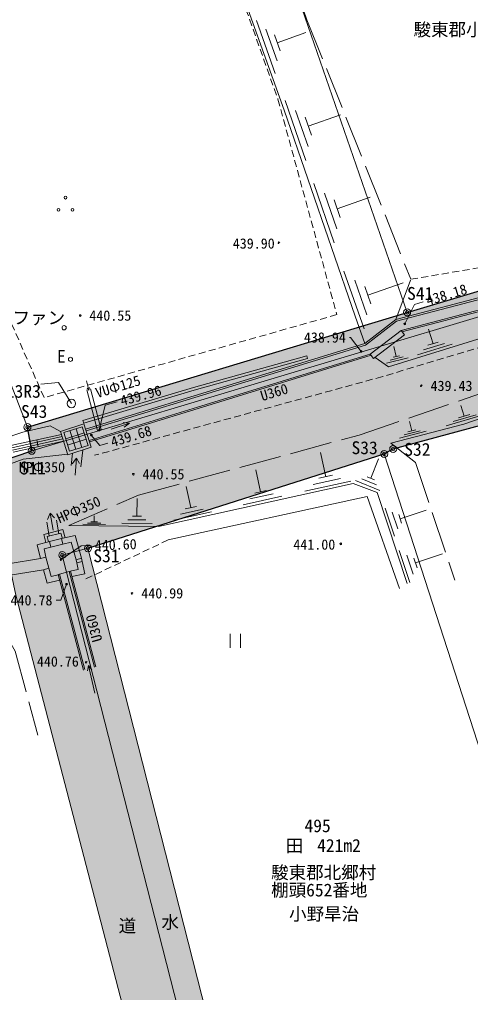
# Model space of a CAD drawing. Units: millimetres, scale not verified. Extents: x 5000 to 205306, y 4475 to 281715.
# Drawn here: x 160045 to 176144, y 36250 to 70959 of the extents above; entities that cross this region are included whole.
import ezdxf
from ezdxf.enums import TextEntityAlignment as Align

# ---------------------------------------------------------------- set-up
doc = ezdxf.new("R2010")
doc.units = ezdxf.units.MM
doc.header["$LTSCALE"] = 250
doc.header["$PDMODE"] = 32
doc.header["$PDSIZE"] = 125
doc.linetypes.add('DASHED', pattern=[7.5, 6, -1.5])
doc.linetypes.add('USER3', pattern=[1.5, 1, -0.5])
for name, color, linetype, lineweight in [('プロットマーク', 5, 'Continuous', 13), ('ベクトルデータ', 30, 'Continuous', 13), ('地番名', 30, 'Continuous', 13), ('汎用Layer', 7, 'Continuous', 13), ('測量図', 6, 'Continuous', 25), ('点名', 6, 'Continuous', 13), ('独標', 7, 'Continuous', 13), ('現況', 7, 'Continuous', 13)]:
    doc.layers.add(name, color=color, linetype=linetype, lineweight=lineweight)
for name, color, linetype in [('住所', 30, 'Continuous'), ('地目', 30, 'Continuous'), ('地積', 30, 'Continuous'), ('所有者', 30, 'Continuous'), ('道・水路', 254, 'Continuous')]:
    doc.layers.add(name, color=color, linetype=linetype)
doc.styles.add('ＭＳ ゴシック', font='')
doc.styles.add('ＭＳ 明朝', font='')
doc.styles.get('ＭＳ ゴシック').set_extended_font_data('MS Gothic')
doc.styles.get('ＭＳ 明朝').set_extended_font_data('MS Mincho')

msp = doc.modelspace()

# ---------------------------------------------------------------- hatches: boundary and pattern name
at = {"layer": '独標'}
for points in [[(169275.2, 62993.7, 0.41422), (169305.2, 62963.7, 0.41422)], [(174358.9, 57891.9, 0.41422), (174388.9, 57861.9, 0.41422)], [(161501.6, 51692.2, 0.41422), (161531.6, 51662.2, 0.41422)], [(164036.4, 50491.5, 0.41422), (164066.4, 50461.5, 0.41422)], [(162399.1, 48029.9, 0.41422), (162429.1, 47999.9, 0.41422)]]:
    msp.add_hatch(color=256, dxfattribs=at).paths.add_polyline_path(points)
h = msp.add_hatch(color=256, dxfattribs=at)
edge = h.paths.add_edge_path()
edge.add_ellipse((162212.3, 60397.1), major_axis=(23, 19.3), ratio=1, start_angle=140, end_angle=-40)
h = msp.add_hatch(color=256, dxfattribs=at)
edge = h.paths.add_edge_path()
edge.add_ellipse((173795.5, 60097.6), major_axis=(23, 19.3), ratio=1, start_angle=140, end_angle=-40)
h = msp.add_hatch(color=256, dxfattribs=at)
edge = h.paths.add_edge_path()
edge.add_ellipse((172241.1, 59118.4), major_axis=(23, 19.3), ratio=1, start_angle=140, end_angle=-40)
h = msp.add_hatch(color=256, dxfattribs=at)
edge = h.paths.add_edge_path()
edge.add_ellipse((162894.7, 56311), major_axis=(23, 19.3), ratio=1, start_angle=140, end_angle=-40)
h = msp.add_hatch(color=256, dxfattribs=at)
edge = h.paths.add_edge_path()
edge.add_ellipse((162609.7, 56134.5), major_axis=(23, 19.3), ratio=1, start_angle=140, end_angle=-40)
h = msp.add_hatch(color=256, dxfattribs=at)
edge = h.paths.add_edge_path()
edge.add_ellipse((164110, 54737.6), major_axis=(23, 19.3), ratio=1, start_angle=140, end_angle=-40)
h = msp.add_hatch(color=256, dxfattribs=at)
edge = h.paths.add_edge_path()
edge.add_ellipse((171511.2, 52254.8), major_axis=(23, 19.3), ratio=1, start_angle=140, end_angle=-40)
h = msp.add_hatch(color=256, dxfattribs=at)
edge = h.paths.add_edge_path()
edge.add_ellipse((161724.1, 50812.4), major_axis=(23, 19.3), ratio=1, start_angle=140, end_angle=-40)
at = {"layer": '道・水路'}
for color, points in [(7, [(202005.1, 68171.4), (197933.2, 66793.2), (160482.1, 55572.8), (160329.8, 56417.7), (173881.5, 60511.3), (184463.6, 63676.2), (193964.8, 66557.4), (197933.2, 67756.9), (202005.1, 69085.4)]), (256, [(202005.1, 63376.5), (200388.5, 62926.6), (173382.3, 55638.9), (173065.2, 55460.1), (162490.7, 52095.9), (161572.2, 51854.9), (167359.7, 29183.4), (165609.2, 28538.4), (159910.2, 50421.1), (159745.1, 51213.3), (156830, 54332.2), (160482.1, 55572.8), (202005.1, 68297)]), (7, [(161572.2, 51854.9), (162490.7, 52095.9), (168239.8, 29507.6), (167359.7, 29183.4)])]:
    msp.add_hatch(color=color, dxfattribs=at).paths.add_polyline_path(points)

# ---------------------------------------------------------------- linework, layer by layer
at = {"layer": 'プロットマーク', "color": 33}
for centre in [(173881.5, 60511.3), (160329.8, 56417.7)]:
    msp.add_circle(centre, 125, dxfattribs=at)
at = {"layer": 'プロットマーク', "color": 6}
for centre in [(160482.1, 55572.8), (173065.2, 55460.1), (173382.3, 55638.9), (162490.7, 52095.9), (161572.2, 51854.9)]:
    msp.add_circle(centre, 125, dxfattribs=at)
at = {"layer": 'プロットマーク', "color": 33}
for p in [(173881.5, 60511.3), (160329.8, 56417.7)]:
    msp.add_point(p, dxfattribs=at)
at = {"layer": 'プロットマーク', "color": 6}
for p in [(160482.1, 55572.8), (173382.3, 55638.9), (173065.2, 55460.1), (162490.7, 52095.9), (161572.2, 51854.9)]:
    msp.add_point(p, dxfattribs=at)
at = {"layer": 'ベクトルデータ'}
for p, q in [((173065.2, 55460.1), (180550.6, 32297)), ((168239.8, 29507.6), (162490.7, 52095.9))]:
    msp.add_line(p, q, dxfattribs=at)
at = {"layer": 'ベクトルデータ', "color": 171}
for points in [[(145199.7, 95614.9), (160329.8, 56417.7), (160482.1, 55572.8)], [(183060.2, 91241.7), (177629.4, 87318.8), (170092.5, 81762), (167673.4, 78450.2), (173881.5, 60511.3)], [(197933.2, 67756.9), (193964.8, 66557.4), (184463.6, 63676.2), (173881.5, 60511.3), (160329.8, 56417.7)], [(197933.2, 66793.2), (160482.1, 55572.8), (156830, 54332.2), (143328, 49589.7), (108771.4, 36437.2), (69957.6, 21809.8), (66929.1, 20630.6)]]:
    msp.add_lwpolyline(points, dxfattribs=at)
at = {"layer": 'ベクトルデータ'}
for points in [[(202005.1, 63376.5), (200388.5, 62926.6), (173382.3, 55638.9), (173065.2, 55460.1), (162490.7, 52095.9), (161572.2, 51854.9), (167359.7, 29183.4)], [(159745.1, 51213.3), (159910.2, 50421.1), (165609.2, 28538.4)]]:
    msp.add_lwpolyline(points, dxfattribs=at)
at = {"layer": '汎用Layer'}
for p, q in [((167562.6, 48545.8), (167562.6, 49045.8)), ((167937.6, 48545.8), (167937.6, 49045.8))]:
    msp.add_line(p, q, dxfattribs=at)
msp.add_lwpolyline([(161900.1, 57259.7), (161435.3, 58004.1), (160810.6, 57954.2)], dxfattribs=at)
for centre in [(161688.9, 64604.6), (161438.9, 64171.6), (161938.9, 64171.6)]:
    msp.add_circle(centre, 50, dxfattribs=at)
at = {"layer": '測量図'}
for points in [[(69957.6, 21809.8), (108771.4, 36437.2), (143328, 49589.7), (156830, 54332.2), (160482.1, 55572.8), (160329.8, 56417.7), (173881.5, 60511.3), (184463.6, 63676.2), (177629.4, 87318.8), (170092.5, 81762), (164353.5, 90808.5), (158249.6, 96972.1), (155698.6, 99626.6), (144153.9, 111771.5), (139673.2, 111606.5), (130725.1, 110252.1), (118866.4, 109261.6), (110167.5, 110591.6), (89744.9, 111648.9)], [(162490.7, 52095.9), (173065.2, 55460.1), (173382.3, 55638.9), (190079.3, 60144.7)]]:
    msp.add_lwpolyline(points, dxfattribs=at)
at = {"layer": '独標'}
msp.add_line((162306.3, 56653.3), (162336.5, 56558), dxfattribs=at)
for points in [[(169275.2, 62993.7, 0.41422), (169305.2, 62963.7, 0.41422)], [(174358.9, 57891.9, 0.41422), (174388.9, 57861.9, 0.41422)], [(161501.6, 51692.2, 0.41422), (161531.6, 51662.2, 0.41422)], [(164036.4, 50491.5, 0.41422), (164066.4, 50461.5, 0.41422)], [(162399.1, 48029.9, 0.41422), (162429.1, 47999.9, 0.41422)]]:
    msp.add_lwpolyline(points, format="xyb", close=True, dxfattribs=at)
for points in [[(173795.5, 60097.6), (174139.5, 60794.2), (174450.5, 60888.6)], [(172241.1, 59118.4), (171859.6, 59616.3), (171820.8, 59616.3)], [(162894.7, 56311), (163108.8, 57199.8), (163533.7, 57316.4)], [(162609.7, 56134.5), (162908.8, 55756.5), (163193.9, 55842.9)], [(161531.6, 51692.2), (162251.8, 52187.1), (162607.2, 52198.2)], [(161724.1, 50812.4), (161517.7, 50241.8), (161351.1, 50241.8)]]:
    msp.add_lwpolyline(points, dxfattribs=at)
for centre, start, end in [((169305.2, 62993.7), 0, 180), ((162212.3, 60397.1), 359.99898, 180.00102), ((162212.3, 60397.1), 180, 360), ((173795.5, 60097.6), 359.99908, 180.00092), ((173795.5, 60097.6), 180, 0), ((172241.1, 59118.4), 359.99898, 180.00102), ((172241.1, 59118.4), 180, 360), ((174388.9, 57891.9), 0, 180), ((162894.7, 56311), 360, 180), ((162894.7, 56311), 180, 360), ((162609.7, 56134.5), 359.99898, 180.00102), ((162609.7, 56134.5), 180, 360), ((164110, 54737.6), 359.99898, 180.00102), ((164110, 54737.6), 180, 360), ((171511.2, 52254.8), 359.99898, 180.00102), ((171511.2, 52254.8), 180, 360), ((161531.6, 51692.2), 0, 180), ((161724.1, 50812.4), 359.99908, 180.00092), ((161724.1, 50812.4), 180, 0), ((164066.4, 50491.5), 0, 180), ((162429.1, 48029.9), 0, 180)]:
    msp.add_arc(centre, 30, start, end, dxfattribs=at)
at = {"layer": '現況'}
for p, q in [((169175.1, 69037), (168501, 70922.2)), ((169243, 69486.5), (168838.5, 70617.6)), ((169243.5, 70124.6), (170262, 70488.8)), ((169344.6, 69841.8), (169142.3, 70407.3)), ((170265.6, 65923.8), (169522.5, 68065.5)), ((170346.1, 66431.7), (169900.3, 67716.7)), ((170463.8, 66832.4), (170240.9, 67474.9)), ((170352.3, 67153.7), (171498.4, 67551.3)), ((171279.5, 62987.1), (170547.7, 65106.6)), ((171367.1, 63491.8), (170928, 64763.5)), ((171381.5, 64208.4), (172559.6, 64615.1)), ((171491.3, 63890.5), (171271.8, 64526.4)), ((172341.3, 59923.8), (171625.5, 61984.8)), ((179962, 61955.3), (173473, 60253.2)), ((179978.5, 61892.5), (173502.1, 60193.7)), ((172446.9, 60422.4), (172017.4, 61659)), ((172588.3, 60818), (172373.6, 61436.3)), ((172481, 61127.1), (173734.7, 61562.6)), ((180069.8, 61544.3), (173663.5, 59863.8)), ((180082.5, 61495.9), (173696.4, 59820.8)), ((172022.1, 60376.4), (172365.6, 59405.7)), ((173473, 60253.2), (172365.6, 59405.7)), ((173502.1, 60193.7), (172395.8, 59347)), ((173663.5, 59863.8), (172563.4, 59021.8)), ((173785, 59705), (172684.9, 58863)), ((173663.5, 59863.8), (173785, 59705)), ((174807, 59393.8), (174646.4, 59915.6)), ((175487.5, 59377.1), (174253.8, 58997.2)), ((175209, 59404.4), (174468.7, 59176.5)), ((174992.1, 59450.8), (174622, 59336.8)), ((172563.4, 59021.8), (172684.9, 58863)), ((173493.9, 58937.9), (173407.4, 59290.3)), ((170326.9, 58863.4), (170300, 58959.7)), ((173913.7, 58892.3), (173143.1, 58703)), ((173742.3, 58924.6), (173280, 58811)), ((173609.5, 58966.3), (173378.4, 58909.5)), ((162432.1, 58064.8), (162517.5, 57741.2)), ((175914.5, 56808.4), (175802.4, 57187.8)), ((162306.3, 56653.3), (162336.5, 56558)), ((174048.1, 56281.2), (173961.3, 56615.3)), ((175271.2, 56458), (176645, 56863.9)), ((175524.2, 56612.9), (176348.5, 56856.4)), ((175708.5, 56747.5), (176120.6, 56869.3)), ((161145.3, 56463.9), (161507.8, 56265.5)), ((162345, 56531.3), (161507.8, 56265.5)), ((161507.8, 56265.5), (161772.4, 55432)), ((162053.9, 55627.3), (161846.2, 56291.5)), ((162275.1, 55696.5), (162067.4, 56360.6)), ((162609.6, 55697.8), (162345, 56531.3)), ((162831.8, 56294.6), (162957.6, 56327.5)), ((163315, 56349.1), (163976.9, 56563.7)), ((173606.7, 56025.9), (174557.9, 56272.9)), ((173779.8, 56141.2), (174350.5, 56289.4)), ((173905.4, 56244.2), (174190.7, 56318.3)), ((161541.4, 56159.9), (159742.7, 55760.1)), ((159767.5, 55680.3), (161566.7, 56080.1)), ((159792.3, 55600.4), (161592, 56000.4)), ((159817.1, 55520.6), (161617.3, 55920.6)), ((160663, 55964.6), (160717.2, 55720.6)), ((160663, 55964.6), (160717.2, 55720.6)), ((161694.3, 56000.9), (162357.8, 56208.4)), ((161763.5, 55779.5), (162427.1, 55987)), ((161772.4, 55432), (162609.6, 55697.8)), ((162035, 54698.5), (162077.5, 55316.1)), ((170975, 54650.6), (170785.9, 55510.6)), ((172581.5, 54595.8), (172863.7, 55287.6)), ((168647.8, 54107.2), (168475.3, 54891.6)), ((170521.4, 54372.6), (171503.4, 54588.5)), ((170729.5, 54596.6), (171220.5, 54704.6)), ((172037.3, 54509.5), (172910, 54153.4)), ((172265.7, 54570.4), (172789.3, 54356.8)), ((172450.6, 54649.2), (172712.4, 54542.4)), ((166163.5, 53547.4), (165999.2, 54294.4)), ((168440.2, 54061.5), (168855.3, 54152.8)), ((170231.4, 54130.5), (171868.1, 54490.4)), ((164236.8, 53237.7), (164242.3, 53868.8)), ((168024, 53645.2), (169407.7, 53949.4)), ((168266.7, 53861), (169096.9, 54043.5)), ((165794, 53310.5), (166598.2, 53487.3)), ((165962.4, 53503.2), (166364.5, 53591.6)), ((173097.1, 53527.7), (173430.9, 52523.6)), ((173632.7, 53148.3), (174559.7, 53456.4)), ((161248.3, 52742.8), (161145.2, 53353.2)), ((162712.2, 53036), (162714.1, 53254.3)), ((163910.8, 53114.4), (164560.5, 53108.7)), ((164074.3, 53239.1), (164399.2, 53236.3)), ((165558.6, 53103.1), (166898.8, 53397.8)), ((173348.2, 53388.2), (173548.5, 52785.7)), ((173582.7, 53298.9), (173682.8, 52997.7)), ((162311, 52952.2), (163111.9, 52945.2)), ((162471.6, 52994.4), (162952.1, 52990.2)), ((162592.1, 53037), (162832.4, 53034.9)), ((163693.1, 52990.1), (164776, 52980.7)), ((161113, 52333.5), (161551.3, 52440.5)), ((161596.4, 52245.7), (161551.3, 52440.5)), ((161165.1, 52140.4), (161113, 52333.5)), ((161165.1, 52140.4), (161596.4, 52245.7)), ((160795.7, 51736.1), (160990.4, 51781.9)), ((161091.5, 51382.9), (160990.4, 51781.9)), ((162064.8, 51685.9), (162257.8, 51738.4)), ((162283.3, 51622.5), (162257.8, 51738.4)), ((173598.8, 52018.5), (173979.3, 50874)), ((173868.4, 51854), (174096.7, 51167.2)), ((174118.9, 51746.6), (174233.1, 51403.2)), ((174176, 51574.9), (175144.6, 51896.9)), ((161091.5, 51382.9), (160898.9, 51329.1)), ((162088, 51579), (162064.8, 51685.9)), ((162088, 51579), (162283.3, 51622.5)), ((161420.5, 51161.9), (161468.8, 51174.7)), ((161420.5, 51161.9), (162326.2, 47754)), ((161468.8, 51174.7), (161816.7, 51267.2)), ((161468.8, 51174.7), (162374.5, 47766.8)), ((161816.7, 51267.2), (161899.1, 51288.3)), ((161816.7, 51267.2), (162722.4, 47859.3)), ((161865.1, 51279.6), (162770.8, 47872.1)), ((162733.2, 46932.6), (162503.6, 47912.7))]:
    msp.add_line(p, q, dxfattribs=at)
at = {"layer": '現況', "linetype": 'DASHED'}
for p, q in [((173473, 60253.2), (174010.5, 61692)), ((162831.8, 56294.6), (162430.5, 57830.6)), ((162957.6, 56327.5), (162556.3, 57863.5)), ((162236.3, 55003.5), (162304, 55600.8)), ((161889.3, 55050.1), (161938.6, 55484.8)), ((161107.5, 52545), (161018.6, 53032.9)), ((161451.8, 52607.7), (161361.5, 53103.3)), ((157791.7, 51229.1), (160795.7, 51736.1)), ((157937.8, 50847.3), (160898.9, 51329.1))]:
    msp.add_line(p, q, dxfattribs=at)
at = {"layer": '現況', "linetype": 'USER3'}
msp.add_line((165352.2, 52395.7), (162306.3, 50955.5), dxfattribs=at)
msp.add_lwpolyline([(145735.6, 95070.1), (150955.1, 96083.9), (151880.9, 94869.3), (154475.8, 95822.9), (155380.9, 94645.9), (158327.6, 95622.4), (166384.9, 86208), (167052.5, 86428.8), (169492.2, 81240.9), (166105, 79828.7), (166748.1, 75205), (169270, 68111), (171372.6, 60431.1), (160925.8, 57470.3), (158801.2, 62280.3), (156178.1, 69183.5), (151460.8, 78626.8), (150319.2, 81306.5), (150830.6, 81729.2), (147989.3, 88463.2), (145878.1, 94013.6)], close=True, dxfattribs=at)
for points in [[(174010.5, 61692), (179504, 62615.9), (180776.4, 65029.1), (180323.1, 70339.8), (178039.9, 78457.7), (176321.7, 82734.1), (170216.9, 80486.9), (167597.1, 78770.8)], [(187015.3, 62435.6), (178773.1, 59954), (173008.9, 58222.8), (162728.3, 55411.9)]]:
    msp.add_lwpolyline(points, dxfattribs=at)
at = {"layer": '現況'}
for points in [[(166590.3, 79405.1), (166861.7, 75061.5), (169487.2, 67718.7), (172022.1, 60376.4)], [(172736.2, 58902.3), (173215.1, 58572.8), (178706.3, 60263.4), (180170.5, 60694.6), (180082.5, 61495.9)], [(172365.6, 59405.7), (166279.2, 57533.1), (162402.5, 56350.2)], [(172395.8, 59347), (166298.3, 57470.9), (162422.2, 56288.2)], [(172563.4, 59021.8), (166403.7, 57126.7), (162531.1, 55945.1)], [(162306.3, 56653.3), (166254.9, 57827.6), (170300, 58959.7)], [(162336.5, 56558), (166282.7, 57731.5), (170326.9, 58863.4)], [(172595.8, 58979.5), (166418.4, 57078.9), (162546.2, 55897.4)], [(162464.4, 57811.3), (162517.5, 57741.2), (162539.1, 57828.1)], [(163779.1, 56420.6), (163976.9, 56563.7), (163741.8, 56581.2)], [(173299.4, 55842.8), (175909, 56520.3), (176517.7, 56733.9)], [(155778.8, 54310.5), (158010.3, 55517), (160162.9, 56243.9), (161145.3, 56463.9)], [(161766.3, 55451.3), (160173.4, 55278.8), (157550.1, 54306.5), (155292.8, 53337.5)], [(161931.5, 55111), (162077.5, 55316.1), (162183.2, 55120.6)], [(161803.8, 52906.6), (165003.4, 52878.7), (171951.1, 54406.2), (172806.2, 54085.6), (173885.4, 50839.5)], [(173607.6, 50660.3), (172454.4, 53948.7), (165352.2, 52395.7)], [(161051.2, 53119.6), (161145.2, 53353.2), (161293.7, 53187.8)], [(160984.3, 52298.7), (160917.6, 52585.7), (161591.5, 52760.6), (161675.2, 52469.3)], [(161080.9, 52324.8), (161037, 52513.4), (161522.3, 52639.4), (161577.6, 52446.6)], [(162257.8, 51738.4), (162036.4, 52553), (161551.3, 52440.5)], [(161113, 52333.5), (160682.5, 52217.2), (160795.7, 51736.1)], [(161165.1, 52140.4), (160921.5, 52074.6), (160990.4, 51781.9)], [(162064.8, 51685.9), (161893.9, 52314.7), (161596.4, 52245.7)], [(161091.5, 51382.9), (161172, 51094.6), (161422.6, 51154)], [(161899.1, 51288.3), (162141.3, 51339.8), (162088, 51579)], [(161916.2, 51087.5), (162380.5, 51186.1), (162283.3, 51622.5)], [(160898.9, 51329.1), (161031.1, 50855.6), (161474, 50960.6)], [(162470.1, 47730), (162503.6, 47912.7), (162623.6, 47762.1)]]:
    msp.add_lwpolyline(points, dxfattribs=at)
at = {"layer": '現況', "linetype": 'DASHED'}
for points in [[(167597.1, 78770.8), (170304.3, 70951.2), (174010.5, 61692)], [(172168.4, 56136), (176566, 57636.5), (183735.1, 59671.9), (188243.2, 61051.8)], [(161803.8, 52906.6), (164295.6, 53994.8), (172168.4, 56136)], [(173299.4, 55842.8), (174184.2, 55154.6), (175584.1, 50957)], [(157993.6, 50701.3), (158528.5, 50775), (159892.5, 48429.6), (160704.5, 45432.2)]]:
    msp.add_lwpolyline(points, dxfattribs=at)
at = {"layer": '現況'}
msp.add_lwpolyline([(161625, 56222.3), (162288.6, 56429.8), (162496.3, 55765.6), (161832.8, 55558.1)], close=True, dxfattribs=at)
for centre, radius in [((161639.6, 59962.4), 75), ((161866.4, 58836.8), 75), ((161900.1, 57259.7), 150)]:
    msp.add_circle(centre, radius, dxfattribs=at)

# ---------------------------------------------------------------- texts
at = {"layer": '住所', "style": 'ＭＳ 明朝'}
for s, p in [('駿東郡北郷村', (169027.1, 40165.6)), ('棚頭652番地', (169027.1, 39540.6))]:
    msp.add_text(s, height=458.2, dxfattribs=at).set_placement(p, align=Align.BOTTOM_LEFT)
at = {"layer": '地番名', "style": 'ＭＳ 明朝'}
for s, p in [('495', (170217.8, 41832.3)), ('道', (163585.3, 38264.3)), ('水', (165113, 38395.2))]:
    msp.add_text(s, height=458.2, dxfattribs=at).set_placement(p, align=Align.BOTTOM_LEFT)
at = {"layer": '地目', "style": 'ＭＳ 明朝'}
msp.add_text('田', height=458.2, dxfattribs=at).set_placement((169545.8, 41117.5), align=Align.BOTTOM_LEFT)
at = {"layer": '地積', "style": 'ＭＳ 明朝'}
msp.add_text('421m2', height=458.2, dxfattribs=at).set_placement((170669.3, 41130.7), align=Align.BOTTOM_LEFT)
at = {"layer": '所有者', "style": 'ＭＳ 明朝'}
for s, p in [('駿東郡小山町', (174109, 70232.3)), ('小野旱治', (169667.3, 38686.2))]:
    msp.add_text(s, height=458.2, dxfattribs=at).set_placement(p, align=Align.BOTTOM_LEFT)
at = {"layer": '汎用Layer', "style": 'ＭＳ ゴシック'}
for s, height, p in [('ファン', 458.2, (159799.4, 59955.2)), ('E', 458.2, (161385.6, 58573.6)), ('T 棚頭支13R3', 458.2, (157060.6, 57329.2)), ('HPΦ350', 366.6, (160024.7, 54698.9))]:
    msp.add_text(s, height=height, dxfattribs=at).set_placement(p, align=Align.BOTTOM_LEFT)
for s, rotation, p in [('VUΦ125', 16.821, (162857.9, 57347.4)), ('U360', 16.821, (168743.1, 57240.1)), ('HPΦ350', 23.54, (161518.1, 52879)), ('U360', 105.154, (163113.2, 48840.6))]:
    msp.add_text(s, height=366.6, rotation=rotation, dxfattribs=at).set_placement(p, align=Align.BOTTOM_LEFT)
at = {"layer": '点名', "color": 33, "style": 'ＭＳ 明朝'}
for s, p in [('S41', (173878.1, 60820.1)), ('S43', (160103.3, 56610))]:
    msp.add_text(s, height=458.2, dxfattribs=at).set_placement(p, align=Align.BOTTOM_LEFT)
at = {"layer": '点名', "style": 'ＭＳ 明朝'}
for s, p in [('S33', (171895.7, 55316.1)), ('S32', (173777.7, 55257.9)), ('S11', (160054, 54592.5)), ('S31', (162681.3, 51462.6))]:
    msp.add_text(s, height=458.2, dxfattribs=at).set_placement(p, align=Align.BOTTOM_LEFT)
at = {"layer": '独標', "style": 'ＭＳ ゴシック'}
for s, p in [('439.90', (168406, 62968.7)), ('440.55', (163287.3, 60397.1)), ('439.43', (175463.9, 57891.9)), ('440.55', (165185, 54737.6)), ('441.00', (170567.6, 52229.8)), ('440.99', (165141.4, 50491.5)), ('440.76', (161416.1, 48059.5))]:
    msp.add_text(s, height=366.6, dxfattribs=at).set_placement(p, align=Align.MIDDLE_CENTER)
for s, rotation, p in [('438.18', 16.887, (174570.1, 60924.9)), ('439.96', 15.35, (163654.2, 57349.5)), ('439.68', 16.858, (163313.5, 55879.1)), ('440.60', 1.79, (162732.2, 52202.1))]:
    msp.add_text(s, height=366.6, rotation=rotation, dxfattribs=at).set_placement(p, align=Align.MIDDLE_LEFT)
for s, p in [('438.94', (170195.8, 59616.3)), ('440.78', (159726.1, 50241.8))]:
    msp.add_text(s, height=366.6, dxfattribs=at).set_placement(p, align=Align.MIDDLE_LEFT)

doc.saveas('drawing.dxf')
